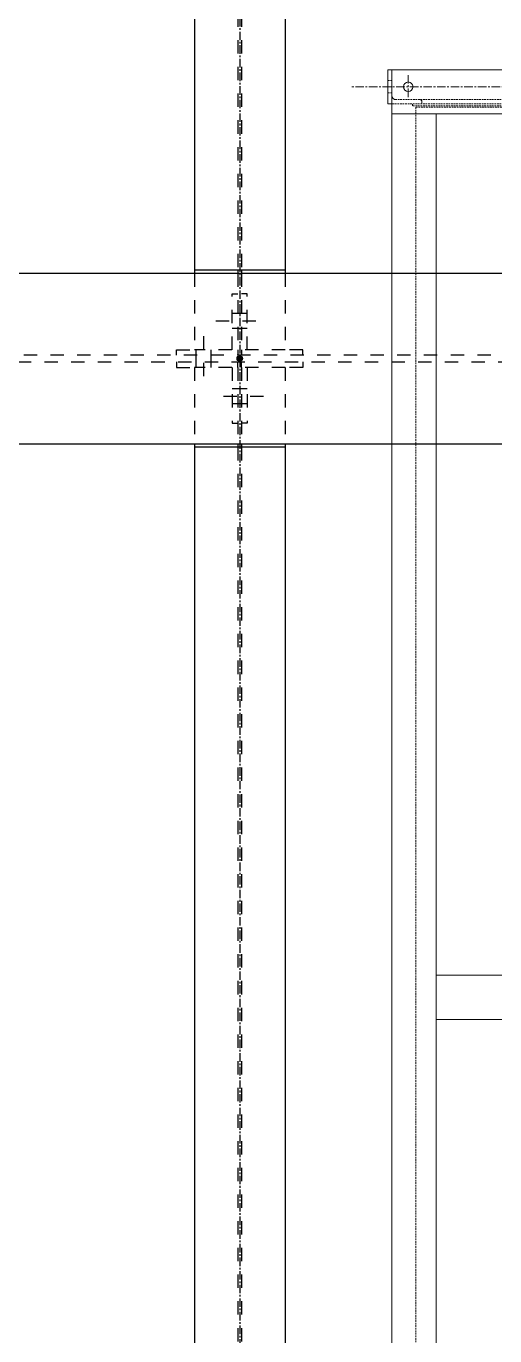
# Model space of a CAD drawing. Header units: inches. Extents: x 209270 to 234360, y -180214 to -150194.
# Drawn here: x 218898 to 219587, y -161599 to -159676 of the extents above; entities that cross this region are included whole.
import ezdxf

# ---------------------------------------------------------------- set-up
doc = ezdxf.new("R2010")
doc.units = ezdxf.units.IN
doc.header["$LTSCALE"] = 10
doc.header["$MEASUREMENT"] = 0
for name, pattern in [('CENTER', [2, 1.25, -0.25, 0.25, -0.25]), ('DXK_LINE_DOT2', [3.9198, 1.9599, -1.9599]), ('HIDDEN', [0.375, 0.25, -0.125])]:
    doc.linetypes.add(name, pattern=pattern)
doc.layers.get('0').update_dxf_attribs({"color": 1})
for name, color, linetype in [('$AUDIT_BAD_LAYER1', 1, 'Continuous'), ('_STR_0', 5, 'Continuous'), ('_STR_1', 5, 'Continuous'), ('_STR_2', 5, 'Continuous'), ('_STR_4', 5, 'Continuous')]:
    doc.layers.add(name, color=color, linetype=linetype)
for name, color, linetype, lineweight in [('CEN', 1, 'CENTER', 9), ('HIDDDEN', 1, 'HIDDEN', 9), ('MAIN OBJECT', 1, 'Continuous', 18)]:
    doc.layers.add(name, color=color, linetype=linetype, lineweight=lineweight)

# ---------------------------------------------------------------- blocks, each defined once
blk = doc.blocks.new('A$Cdf87a385')
at = {"layer": 'CEN'}
for p, q in [((-147.6, -1817.4), (-147.6, -1783.4)), ((-1602.4, -1800.2), (-62.6, -1800.2))]:
    blk.add_line(p, q, dxfattribs=at)
at = {"layer": 'HIDDDEN'}
for p, q in [((-158.6, -1770.2), (-158.6, 1770.2)), ((-1619.3, -1772.2), (-153.9, -1772.2)), ((-1619.3, -1775.2), (-123.6, -1775.2)), ((-1619.3, -1781.2), (-165.6, -1781.2)), ((-158.9, -1770.2), (-911, -1770.2)), ((-167.6, -1775.2), (-167.6, -1778.2)), ((-164.6, -1781.2), (-129.6, -1781.2)), ((-153.6, -1772.2), (-153.6, -1775.2)), ((-123.6, -1787.2), (-123.6, -1822.2)), ((-117.6, -1791.2), (-123.4, -1791.2)), ((-117.6, -1791.2), (-122.6, -1791.2)), ((-117.6, -1809.2), (-123.4, -1809.2)), ((-117.6, -1809.2), (-122.6, -1809.2))]:
    blk.add_line(p, q, dxfattribs=at)
at = {"layer": 'MAIN OBJECT'}
for p, q in [((-123.6, -1825.2), (-123.6, 1825.2)), ((-188.6, -1760.2), (-188.6, 1760.2)), ((-188.6, -430.7), (-880.7, -430.7)), ((-188.6, -495.7), (-880.7, -495.7)), ((-123.6, -1760.2), (-1619.3, -1760.2)), ((-122.6, -1775.2), (-117.6, -1775.2)), ((-117.6, -1825.2), (-117.6, -1775.2)), ((-117.6, -1825.2), (-1619.3, -1825.2)), ((-120.6, -1825.2), (-117.6, -1825.2))]:
    blk.add_line(p, q, dxfattribs=at)
blk.add_circle((-147.6, -1800.2), 7, dxfattribs=at)
at = {"layer": 'MAIN OBJECT', "ltscale": 0.5}
for centre, radius, start, end in [((-164.6, -1778.2), 3, 179.9999, 269.9999), ((-129.6, -1787.2), 6, 359.9999, 89.9999), ((-120.6, -1822.2), 3, 179.9999, 269.9998)]:
    blk.add_arc(centre, radius, start, end, dxfattribs=at)
blk = doc.blocks.new('Part-116860372-114948 - 114867')
at = {"layer": '_STR_4', "linetype": 'Continuous'}
for points in [[(219211.9, -158367.7, -1), (219211.9, -158359.7, -1)], [(219211.9, -160167.7, -1), (219211.9, -160159.7, -1)]]:
    blk.add_hatch(color=256, dxfattribs=at).paths.add_polyline_path(points)
at = {"layer": '_STR_1', "linetype": 'DXK_LINE_DOT2'}
for p, q in [((219145.3, -158374.8), (219145.3, -158441.9)), ((219278.5, -158374.8), (219145.3, -158374.8)), ((219209, -158374.8), (219209, -158436.9)), ((219214.7, -158374.8), (219214.7, -158436.9)), ((219278.5, -158374.8), (219278.5, -158436.9)), ((219209, -158441.9), (219209, -160033.7)), ((219214.7, -158441.9), (219214.7, -160033.7)), ((219145.3, -160038.7), (219145.3, -160150.7)), ((219209, -160038.7), (219209, -160150.7)), ((219214.7, -160038.7), (219214.7, -160150.7)), ((219278.5, -160038.7), (219278.5, -160150.7)), ((219278.5, -160150.7), (219145.3, -160150.7))]:
    blk.add_line(p, q, dxfattribs=at)
at = {"layer": '_STR_2', "linetype": 'Continuous'}
for p, q in [((219145.3, -158436.9), (219145.3, -160038.7)), ((219278.5, -158441.9), (219145.3, -158441.9)), ((219209, -158436.9), (219209, -158441.9)), ((219214.7, -158436.9), (219214.7, -158441.9)), ((219278.5, -158436.9), (219278.5, -160038.7)), ((219278.5, -160033.7), (219145.3, -160033.7)), ((219209, -160033.7), (219209, -160038.7)), ((219214.7, -160033.7), (219214.7, -160038.7))]:
    blk.add_line(p, q, dxfattribs=at)
at = {"layer": '_STR_4', "linetype": 'CENTER'}
blk.add_line((219211.9, -158363.7), (219211.9, -160163.7), dxfattribs=at)
at = {"layer": '_STR_4', "linetype": 'Continuous'}
for centre in [(219211.9, -158363.7), (219211.9, -160163.7)]:
    blk.add_circle(centre, 4, dxfattribs=at)
blk = doc.blocks.new('Bolt-116860372-115965 - 114867')
at = {"layer": '_STR_1', "linetype": 'DXK_LINE_DOT2'}
for p, q in [((219201, -160207.7), (219209, -160207.7)), ((219209, -160207.7), (219214.7, -160207.7)), ((219214.7, -160207.7), (219222.7, -160207.7)), ((219188, -160218.7), (219256, -160218.7)), ((219201, -160229.7), (219209, -160229.7)), ((219209, -160229.7), (219214.7, -160229.7)), ((219214.7, -160229.7), (219222.7, -160229.7))]:
    blk.add_line(p, q, dxfattribs=at)
blk = doc.blocks.new('Part-116860372-115984 - 114867')
at = {"layer": '_STR_1', "linetype": 'DXK_LINE_DOT2'}
for p, q in [((219222.7, -160068.7), (219214.7, -160068.7)), ((219222.7, -160150.7), (219222.7, -160068.7)), ((219214.7, -160150.7), (219214.7, -160158.7)), ((219304.7, -160150.7), (219278.5, -160150.7)), ((219304.7, -160158.7), (219304.7, -160150.7))]:
    blk.add_line(p, q, dxfattribs=at)
blk = doc.blocks.new('Part-116860372-115963 - 114867')
at = {"layer": '_STR_1', "linetype": 'DXK_LINE_DOT2'}
for p, q in [((219214.7, -160176.7), (219214.7, -160168.7)), ((219304.7, -160168.7), (219304.7, -160176.7)), ((219222.7, -160176.7), (219222.7, -160258.7)), ((219304.7, -160176.7), (219278.5, -160176.7)), ((219222.7, -160258.7), (219214.7, -160258.7))]:
    blk.add_line(p, q, dxfattribs=at)
blk = doc.blocks.new('Part-116860372-157426 - 114867')
at = {"layer": '_STR_1', "linetype": 'DXK_LINE_DOT2'}
for p, q in [((219856.9, -160038.7), (218866.9, -160038.7)), ((218866.9, -160288.7), (219856.9, -160288.7))]:
    blk.add_line(p, q, dxfattribs=at)
blk = doc.blocks.new('Part-116860372-115983 - 114867')
at = {"layer": '_STR_1', "linetype": 'DXK_LINE_DOT2'}
for p, q in [((219201, -160150.7), (219201, -160068.7)), ((219201, -160068.7), (219209, -160068.7)), ((219119, -160158.7), (219119, -160150.7)), ((219119, -160150.7), (219145.3, -160150.7)), ((219209, -160150.7), (219209, -160158.7))]:
    blk.add_line(p, q, dxfattribs=at)
blk = doc.blocks.new('Part-116860372-114983 - 114867')
at = {"layer": '_STR_4', "linetype": 'Continuous'}
blk.add_hatch(color=256, dxfattribs=at).paths.add_polyline_path([(219211.9, -160167.7, -1), (219211.9, -160159.7, -1)])
at = {"layer": '_STR_1', "linetype": 'DXK_LINE_DOT2'}
for p, q in [((219278.5, -160176.7), (219145.3, -160176.7)), ((219145.3, -160176.7), (219145.3, -160288.7)), ((219209, -160176.7), (219209, -160288.7)), ((219214.7, -160176.7), (219214.7, -160288.7)), ((219278.5, -160176.7), (219278.5, -160288.7)), ((219209, -160293.7), (219209, -163044.2)), ((219214.7, -160293.7), (219214.7, -163044.2))]:
    blk.add_line(p, q, dxfattribs=at)
at = {"layer": '_STR_2', "linetype": 'Continuous'}
for p, q in [((219145.3, -160288.7), (219145.3, -163049.2)), ((219278.5, -160293.7), (219145.3, -160293.7)), ((219209, -160288.7), (219209, -160293.7)), ((219214.7, -160288.7), (219214.7, -160293.7)), ((219278.5, -160288.7), (219278.5, -163049.2))]:
    blk.add_line(p, q, dxfattribs=at)
at = {"layer": '_STR_4', "linetype": 'CENTER'}
blk.add_line((219211.9, -160163.7), (219211.9, -163163.7), dxfattribs=at)
at = {"layer": '_STR_4', "linetype": 'Continuous'}
blk.add_circle((219211.9, -160163.7), 4, dxfattribs=at)
blk = doc.blocks.new('Part-116860372-115112 - 114867')
at = {"layer": '_STR_2', "linetype": 'Continuous'}
for p, q in [((225381.9, -160038.7), (216886.9, -160038.7)), ((216886.9, -160288.7), (223004.9, -160288.7))]:
    blk.add_line(p, q, dxfattribs=at)
blk = doc.blocks.new('Part-116860372-115114 - 114867')
at = {"layer": '_STR_1', "linetype": 'DXK_LINE_DOT2'}
for p, q in [((225381.9, -160158.7), (216886.9, -160158.7)), ((216886.9, -160168.7), (225381.9, -160168.7))]:
    blk.add_line(p, q, dxfattribs=at)
blk = doc.blocks.new('Bolt-116860372-115966 - 114867')
at = {"layer": '_STR_1', "linetype": 'DXK_LINE_DOT2'}
for p, q in [((219159, -160189.7), (219159, -160116.7)), ((219148, -160158.7), (219148, -160150.7)), ((219170, -160158.7), (219170, -160150.7)), ((219148, -160168.7), (219148, -160158.7)), ((219148, -160176.7), (219148, -160168.7)), ((219170, -160168.7), (219170, -160158.7)), ((219170, -160176.7), (219170, -160168.7))]:
    blk.add_line(p, q, dxfattribs=at)
blk = doc.blocks.new('Part-116860372-115964 - 114867')
at = {"layer": '_STR_1', "linetype": 'DXK_LINE_DOT2'}
for p, q in [((219119, -160168.7), (219119, -160176.7)), ((219209, -160176.7), (219209, -160168.7)), ((219119, -160176.7), (219145.3, -160176.7)), ((219201, -160176.7), (219201, -160258.7)), ((219201, -160258.7), (219209, -160258.7))]:
    blk.add_line(p, q, dxfattribs=at)
blk = doc.blocks.new('Bolt-116860372-115985 - 114867')
at = {"layer": '_STR_1', "linetype": 'DXK_LINE_DOT2'}
for p, q in [((219235.7, -160108.7), (219167.7, -160108.7)), ((219209, -160097.7), (219201, -160097.7)), ((219214.7, -160097.7), (219209, -160097.7)), ((219222.7, -160097.7), (219214.7, -160097.7)), ((219209, -160119.7), (219201, -160119.7)), ((219214.7, -160119.7), (219209, -160119.7)), ((219222.7, -160119.7), (219214.7, -160119.7))]:
    blk.add_line(p, q, dxfattribs=at)
blk = doc.blocks.new('OVERLAY_DRAWING')
at = {"layer": '$AUDIT_BAD_LAYER1', "color": 1, "rotation": 180.0000473434895}
blk.add_blockref('A$Cdf87a385', (219311.9, -161564.7, 0.8), dxfattribs=at)
at = {"layer": '_STR_0', "zscale": 0.8}
for name in ['Part-116860372-114948 - 114867', 'Part-116860372-157426 - 114867', 'Part-116860372-115112 - 114867', 'Part-116860372-115983 - 114867', 'Part-116860372-115984 - 114867', 'Bolt-116860372-115985 - 114867', 'Bolt-116860372-115966 - 114867', 'Part-116860372-115114 - 114867', 'Part-116860372-115964 - 114867', 'Part-116860372-114983 - 114867', 'Part-116860372-115963 - 114867', 'Bolt-116860372-115965 - 114867']:
    blk.add_blockref(name, (0, 0), dxfattribs=at)

msp = doc.modelspace()

# ---------------------------------------------------------------- block references
msp.add_blockref('OVERLAY_DRAWING', (0, 0))

doc.saveas('drawing.dxf')
